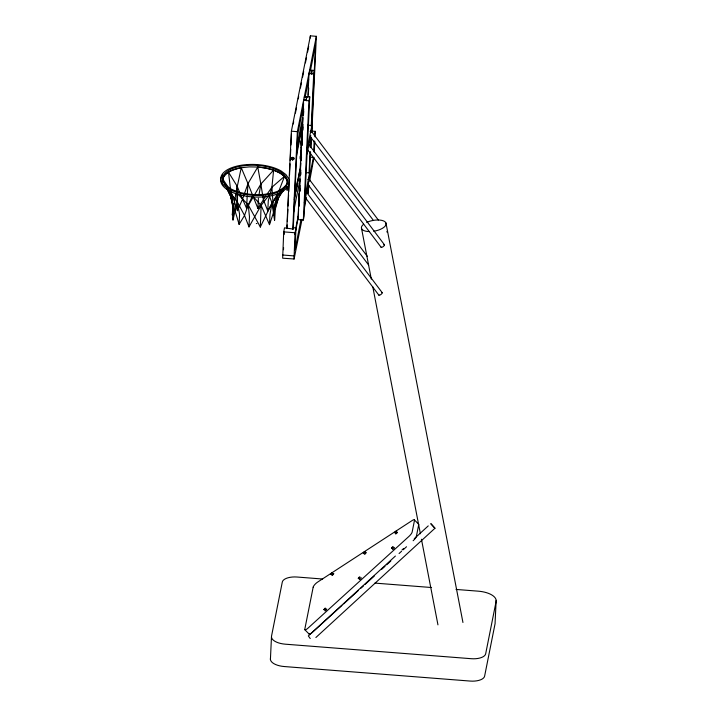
<?xml version="1.0" encoding="UTF-8"?>
<svg xmlns="http://www.w3.org/2000/svg" width="717" height="717" viewBox="0 0 717 717"><rect width="100%" height="100%" fill="white"/><g stroke="black" fill="none" stroke-linecap="round" stroke-linejoin="round"><path stroke-width="1.08" d="M236.691 192.828L237.193 201.737L232.998 219.994L233.15 207.347L230.704 190.856L237.417 210.69L242.48 199.335L247.974 183.624L257.77 167.052L266.052 168.11L273.634 170.081L279.944 172.869M269.063 195.185L272.012 202.893L274.557 220.334L274.719 207.688L278.097 193.429L274.396 205.187L273.912 215.342L271.904 187.254L273.634 170.081L260.863 184.072L254.822 194.325M268.4 196.028L261.122 205.367L260.325 227.047L248.234 204.91L237.461 193.635M300.961 219.85L294.983 249.83L296.013 227.925L293.029 227.692L292.76 229.028L284.515 227.845L283.708 231.869L282.668 258.201L294.113 258.971L302.036 219.339M296.013 227.925L295.054 232.756L294.006 259.088M235.857 193.59L232.344 215.01L232.828 204.856L230.704 190.856M232.998 219.994L233.473 209.839L230.757 196.575L227.19 188.804M237.417 210.69L237.524 193.868M252.07 196.87L248.234 204.91L244.533 215.476L239.111 224.367L239.586 214.213L237.193 201.737L227.764 189.333M253.173 197.121L246.585 208.297L247.204 195.902M253.271 196.655L261.122 205.367L248.996 226.895L249.471 216.74L248.234 204.91M265.783 196.037L257.914 208.441L258.389 198.286M277.811 193.339L267.8 210.977L268.275 200.823L269.673 195.598M261.122 205.367L269.484 224.654L269.968 214.5L272.012 202.893L281.127 191.609M274.557 220.334L275.041 210.18L278.384 198.125L281.396 191.663M283.484 249.749L283.582 247.562M284.201 234.414L284.308 232.227M287.033 186.483L286.863 190.22L288.064 190.077L288.243 186.339L287.033 186.483L282.901 189.906L276.861 192.658A34.201 15.469 2.7 0 1 228.732 188.894A34.201 15.469 2.7 0 1 233.052 167.24A34.201 15.469 2.7 0 1 281.172 171.005L285.949 174.598L288.61 178.551M286.791 228.562L291.389 131.193L310.38 35.85L316.358 36.316L311.814 132.582M287.006 228.266L287.167 224.932M287.32 221.598L287.902 209.382M288.055 206.048L288.584 194.934M288.736 191.6L289.31 179.384M289.525 174.939L290.044 163.826M290.206 160.491L290.726 149.387M290.941 144.942L291.46 133.828M291.631 159.389L291.792 157.785L292.85 157.328L293.853 157.946L293.809 159.013L292.644 160.008L291.631 159.389L291.792 157.785M293.701 159.55L293.853 157.946M270.417 659.416L271.474 637.063M292.76 229.028L297.358 131.659L316.358 36.316M293.199 229.332L297.654 134.805L303.506 105.444M296.354 190.722L296.524 186.985L295.933 186.94L295.754 190.677L296.354 190.722L298.012 179.528M297.331 181.347L297.241 183.22L297.842 183.265M300.091 158.43L300.199 156.198M300.773 143.965L300.925 140.631M301.346 131.731L301.561 127.285L302.153 127.33L300.217 168.486L294.32 198.062M299.993 169.149L294.239 199.747M300.414 160.232L300.62 155.777M301.095 145.748L301.31 141.285M301.83 130.144L302.359 119.004L296.488 148.464M298.263 216.57L295.843 230.327M298.63 208.862L298.308 215.53L295.727 228.517M298.729 206.639L299.365 193.294M299.464 191.072L300.047 178.838M300.199 175.495L300.781 163.27M300.934 159.927L301.507 147.693M301.615 145.47L302.189 133.237M302.35 129.902L302.924 117.669M303.031 115.446L303.596 103.418M299.106 205.6L299.365 200.043M299.787 191.143L300.056 185.586M300.522 175.575L300.781 170.01M301.257 160.008L301.516 154.442M301.938 145.551L302.198 139.985M302.673 129.983L302.933 124.417M303.354 115.527L303.667 108.85M299.213 205.913L299.374 202.579M299.894 191.457L300.056 188.123M300.683 174.778L300.79 172.555M301.364 160.321L301.525 156.987M302.099 144.753L302.207 142.531L301.077 147.908M302.78 130.297L302.941 126.954M303.515 114.729L303.667 111.386M306.446 100.756L306.607 97.413L304.214 97.225M310.282 38.064L310.38 35.85M307.808 97.404L309.054 72.937L311.447 73.125L311.877 70.974L309.484 70.786M308.346 95.047L308.677 87.976M308.973 100.756L303.596 100.335L297.976 219.617L303.345 220.038L308.973 100.756L309.753 96.849L304.375 96.428M309.753 96.849L304.125 216.122L303.345 220.038M311.716 74.317L311.877 70.974M306.293 193.061L308.086 193.205L308.453 185.398M309.036 173.138L310.031 151.959M310.246 147.496L310.712 137.467M311.241 126.317L313.714 73.923L314.404 70.445L309.627 70.069M308.991 185.264L308.086 193.205M309.412 176.346L310.569 151.825M310.667 147.594L311.25 137.332M311.51 131.758L315.489 45.288L310.398 70.822M309.385 178.461L309.645 172.869L305.487 172.546M310.56 154.003L310.407 157.211L313.392 157.444L308.91 179.94M310.864 147.585L311.303 138.3M311.617 131.103L311.877 125.52L307.718 125.197M313.705 150.866L314.171 141.007M314.27 152.309L314.79 141.276M314.996 136.866L315.256 131.354L311.133 131.032M496.155 600.353L495.097 622.706A19.682 8.9 2.7 0 1 495.035 623.871L484.611 676.167A13.238 5.987 2.7 0 1 470.262 681.069L284.299 666.541A15.272 6.91 2.7 0 1 270.461 658.52M247.347 193.671L247.974 183.624L241.262 167.733C234.262 169.346 225.443 171.542 222.736 179.089L223.05 181.966M314.01 157.328L309.619 181.284M232.344 215.01L233.15 207.347L230.757 196.575L226.751 188.652M273.912 215.342L274.719 207.688L278.384 198.125L283.565 190.086M236.207 191.448L241.262 167.733L249.328 166.891L257.77 167.052A32.399 14.654 2.7 0 1 286.468 185.945M258.962 195.006L260.863 184.072L257.77 167.052M293.253 123.987L293.692 121.809M295.431 113.08L296.515 107.622M298.254 98.892L298.684 96.714M300.432 87.985L301.516 82.527M302.601 77.069L303.685 71.619M305.424 62.89L306.517 57.432M307.602 51.974L308.686 46.515M291.685 158.323L292.85 157.328M292.644 160.008L292.742 159.47M305.173 97.046L308.651 79.614M306.607 97.413L306.177 99.555L303.793 99.376M296.542 152.479L301.561 127.285M296.48 155.813L302.153 127.33M300.808 153.501L301.463 150.229M293.504 212.268L300.029 179.537M307.315 148.392L311.877 125.52M299.276 193.079L298.577 200.85L299.446 196.494M299.715 190.901L300.145 188.723M307.055 153.985L310.748 135.468M314.422 135.531L315.256 131.354M294.983 234.611L295.413 232.469M305.083 195.75L309.645 172.869M304.34 202.866L305.424 197.417M304.824 201.343L308.731 181.733M304.42 207.383L306.365 197.596M270.228 193.509L271.904 187.254L284.577 176.248L280.714 173.433M269.484 224.654L278.384 198.125M324.738 610.552C324.882 612.166 328.261 607.756 325.877 609.262M364.236 553.99C364.37 555.612 367.776 551.131 365.365 552.69M278.725 191.403L284.577 176.248M260.325 227.047L272.012 202.893M359.342 578.995C358.59 580.734 362.004 578.072 361.054 577.535M392.558 548.801C391.751 550.701 395.605 547.438 394.072 547.412M267.002 194.28L271.904 187.254M332.141 574.586C330.627 577.418 335.807 572.291 332.939 573.806M395.82 533.125C394.233 535.751 399.199 531.467 396.895 532.139M280.652 190.265L286.818 184.547M310.228 638.533L308.337 635.925L395.399 556.034M401.968 550.002L403.608 548.496M414.283 538.7L428.246 525.893M315.874 637.521L434.959 528.241L431.114 523.786M341.982 605.417L312.191 632.493A3.854 1.067 -44.5 0 1 309.018 633.568M343.631 603.911L358.527 590.369M361.01 588.119L363.492 585.861M365.15 584.355L374.247 576.083M381.695 569.316L385.002 566.305M386.66 564.799L390.801 561.044M399.073 553.524L401.556 551.265M403.214 549.76L406.521 546.748M286.961 188.078L282.821 191.511L276.78 194.253A34.201 15.469 2.7 0 1 235.221 193.482A34.201 15.469 2.7 0 1 222.799 175.02M434.959 528.241L430.72 523.786M308.937 73.546L313.714 73.923M291.389 131.193L297.358 131.659M256.319 223.516L256.919 223.561M283.708 231.869L295.054 232.756M282.623 255.01L293.961 255.897M322.623 579.022L297.062 577.024A13.614 6.157 2.7 0 0 282.301 582.061L271.519 636.158A15.272 6.91 2.7 0 0 285.348 644.189L471.311 658.708A13.238 5.987 2.7 0 0 485.669 653.814L496.092 601.518A19.682 8.9 2.7 0 0 478.266 591.175L456.03 589.437M374.874 583.1L431.571 587.528M292.742 157.865L293.746 158.484M414.318 519.825L418.647 524.217M304.922 629.804L309.152 634.097M378.334 220.038L310.784 130.422A2.088 0.672 -37 0 1 310.165 131.587M310.73 137.279L372.93 219.787M384.482 244.829L308.238 143.678A2.088 0.672 -37 0 1 307.934 144.493M307.521 149.647L381.085 247.248M367.355 256.426L308.507 178.345A2.088 0.672 -37 0 1 307.88 179.51M308.453 185.192L368.637 265.048M382.233 292.697L305.998 191.547A2.088 0.672 -37 0 1 305.899 192.031M305.272 197.516L378.836 295.108M286.128 178.488L287.167 179.985M228.866 188.141L222.736 179.089L225.855 185.882M239.577 192.201L237.085 186.088L228.499 172.17L230.444 188.661M237.193 201.737L244.533 215.476L248.996 226.895M246.585 208.297L240.401 194.244M247.974 183.624L252.527 194.997M253.361 197.067L257.914 208.441M267.8 210.977L263.336 199.559L260.863 184.072M230.757 196.575L239.111 224.367M385.943 222.942L462.949 622.49M361.574 228.615L371.307 279.101M372.786 286.791L420.395 533.753M421.453 539.247L437.953 624.865M237.085 186.088L237.399 191.645M366.701 222.395A12.547 5.386 -10.9 0 1 385.558 222.306A12.547 5.386 -10.9 0 1 373.718 231.25M369.488 231.573A12.547 5.386 -10.9 0 1 363.653 224.206M383.801 244.73A2.088 0.672 -37 0 1 383.478 246.352A2.088 0.672 -37 0 1 381.077 247.033M386.902 231.448A2.088 0.672 -37 0 1 386.929 232.057M418.405 524.055A4.669 1.291 -44.5 0 1 418.692 524.754L416.389 536.334A5.064 1.398 -44.5 0 1 415.018 538.745M414.686 539.148A5.064 1.398 -44.5 0 1 414.318 539.551M413.942 539.955A5.064 1.398 -44.5 0 1 413.135 540.735M222.7 181.912A32.399 14.654 2.7 0 1 241.262 167.733M381.874 292.536A2.088 0.672 -37 0 1 380.799 294.553A2.088 0.672 -37 0 1 378.935 294.624M313.186 587.124L304.788 629.275A3.854 1.067 -44.5 0 0 307.96 628.191L408.914 536.441A5.064 1.398 -44.5 0 0 412.158 532.032L414.471 520.452A4.669 1.291 -44.5 0 0 412.275 520.461L317.461 582.204A4.284 1.183 -44.5 0 0 313.186 587.124M330.869 574.156C332.625 575.07 333.593 570.221 330.869 574.156M323.806 609.611C325.563 610.526 326.531 605.677 323.806 609.611M363.295 553.04C365.052 553.954 366.028 549.105 363.295 553.04M358.267 578.287C360.015 579.211 360.929 574.434 358.267 578.287M394.556 532.686C396.304 533.609 397.209 528.832 394.556 532.686M391.482 548.093C393.239 549.016 394.207 544.167 391.482 548.093M236.332 191.251A32.399 14.654 2.7 0 0 287.194 182.468A32.399 14.654 2.7 0 0 241.333 166.129A32.399 14.654 2.7 0 0 236.332 191.251"/></g></svg>
